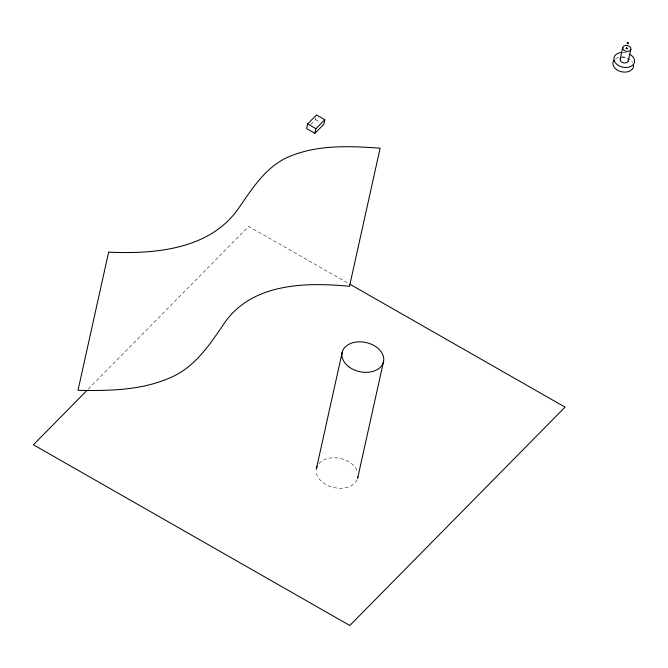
<?xml version="1.0" encoding="UTF-8"?>
<svg xmlns="http://www.w3.org/2000/svg" width="668" height="668" viewBox="0 0 668 668"><rect width="100%" height="100%" fill="white"/><g stroke="black" fill="none" stroke-linecap="round" stroke-linejoin="round"><path stroke-width="0.5" stroke-dasharray="3.34 2.5" d="M310.72 124.432L315.496 119.58L315.906 117.735M88.31 389.06L248.663 226.402L349.005 283.716M315.496 119.58L319.646 121.952M623.085 52.413A10.479 7.373 12.5 0 1 629.031 53.857M615.662 58.642A10.479 7.373 12.5 0 1 632.671 62.558M622.192 57.164A4.158 2.922 12.5 0 1 627.327 58.333M357.096 479.749A21.201 14.913 12.5 0 1 333.8 487.548A21.201 14.913 12.5 0 1 316.173 470.539M318.853 463.634A21.201 14.913 12.5 0 1 339.736 458.323A21.201 14.913 12.5 0 1 357.355 471.332"/><path stroke-width="1" d="M307.647 123.964L306.62 128.582L314.929 133.324L323.796 124.323L324.823 119.706L316.515 114.963L307.647 123.964L315.947 128.707L314.929 133.324M342.317 351.76L316.298 469.111A21.201 14.913 12.5 0 1 317.15 466.281M357.848 477.328L383.649 360.987M620.213 58.951L622.768 47.403M628.279 60.963L630.834 49.415A4.158 2.922 12.5 0 0 625.465 45.466A4.158 2.922 12.5 0 0 624.104 50.35A4.158 2.922 12.5 0 0 630.834 49.415M315.947 128.707L324.823 119.706M86.848 390.546L33.4 444.771L349.798 625.499L565.061 407.129L349.907 284.234M626.626 47.812C624.346 49.106 629.415 49.248 626.876 47.829M629.832 54.283A10.479 7.373 12.5 0 1 631.218 66.232A10.479 7.373 12.5 0 1 615.044 62.374A10.479 7.373 12.5 0 1 622.033 52.421M633.514 64.871A10.479 7.373 12.5 0 1 621.323 71.701A10.479 7.373 12.5 0 1 614.034 60.12M628.254 59.761A4.158 2.922 12.5 0 1 623.336 62.742A4.158 2.922 12.5 0 1 620.998 57.782M357.948 476.919A21.201 14.913 12.5 0 1 357.622 478.346M627.16 42.952C628.571 45.307 629.348 41.257 627.16 42.952M108.633 252.145L78.006 390.312C111.08 391.014 145.791 390.321 175.951 375.024C197.202 363.701 210.679 343.177 223.914 323.88C251.076 283.098 305.727 281.988 349.489 286.347L380.117 148.187C348.613 145.925 315.296 144.447 285.912 158.057C264.862 168.486 252.045 188.852 239.119 207.514C210.737 249.581 154.892 254.241 108.633 252.145M348.855 366.807A21.201 14.913 12.5 0 0 383.323 362.415A21.201 14.913 12.5 0 0 356.278 342.033A21.201 14.913 12.5 0 0 348.855 366.807"/></g></svg>
